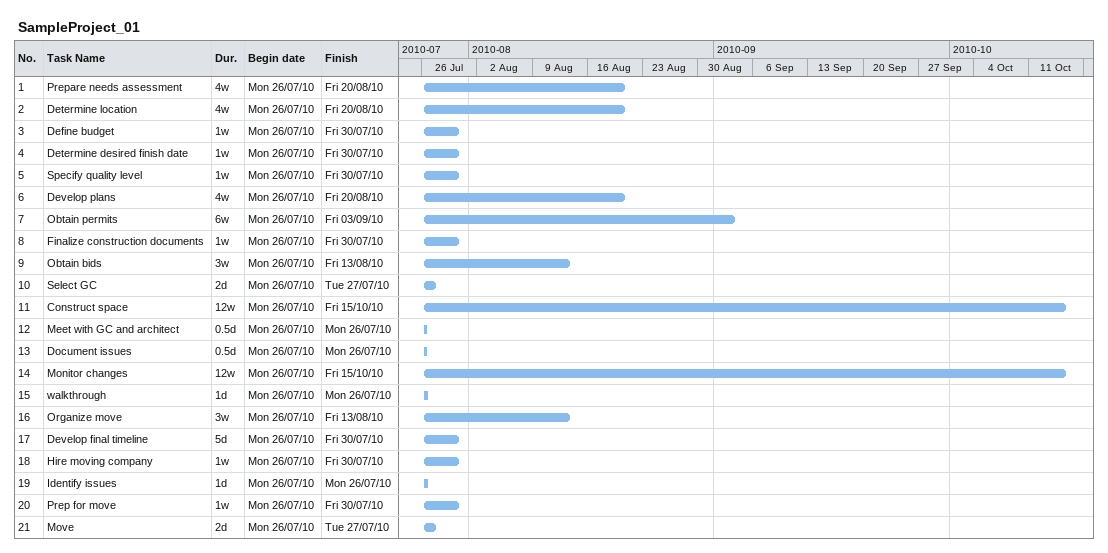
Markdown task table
SampleProject_01

| ID | Task | Duration | Start | Finish |
|---|---|---|---|---|
| 1 | Prepare needs assessment | 4w | 2010-07-26 | 2010-08-20 |
| 2 | Determine location | 4w | 2010-07-26 | 2010-08-20 |
| 3 | Define budget | 1w | 2010-07-26 | 2010-07-30 |
| 4 | Determine desired finish date | 1w | 2010-07-26 | 2010-07-30 |
| 5 | Specify quality level | 1w | 2010-07-26 | 2010-07-30 |
| 6 | Develop plans | 4w | 2010-07-26 | 2010-08-20 |
| 7 | Obtain permits | 6w | 2010-07-26 | 2010-09-03 |
| 8 | Finalize construction documents | 1w | 2010-07-26 | 2010-07-30 |
| 9 | Obtain bids | 3w | 2010-07-26 | 2010-08-13 |
| 10 | Select GC | 2d | 2010-07-26 | 2010-07-27 |
| 11 | Construct space | 12w | 2010-07-26 | 2010-10-15 |
| 12 | Meet with GC and architect | 0.5d | 2010-07-26 | 2010-07-26 |
| 13 | Document issues | 0.5d | 2010-07-26 | 2010-07-26 |
| 14 | Monitor changes | 12w | 2010-07-26 | 2010-10-15 |
| 15 | walkthrough | 1d | 2010-07-26 | 2010-07-26 |
| 16 | Organize move | 3w | 2010-07-26 | 2010-08-13 |
| 17 | Develop final timeline | 5d | 2010-07-26 | 2010-07-30 |
| 18 | Hire moving company | 1w | 2010-07-26 | 2010-07-30 |
| 19 | Identify issues | 1d | 2010-07-26 | 2010-07-26 |
| 20 | Prep for move | 1w | 2010-07-26 | 2010-07-30 |
| 21 | Move | 2d | 2010-07-26 | 2010-07-27 |
